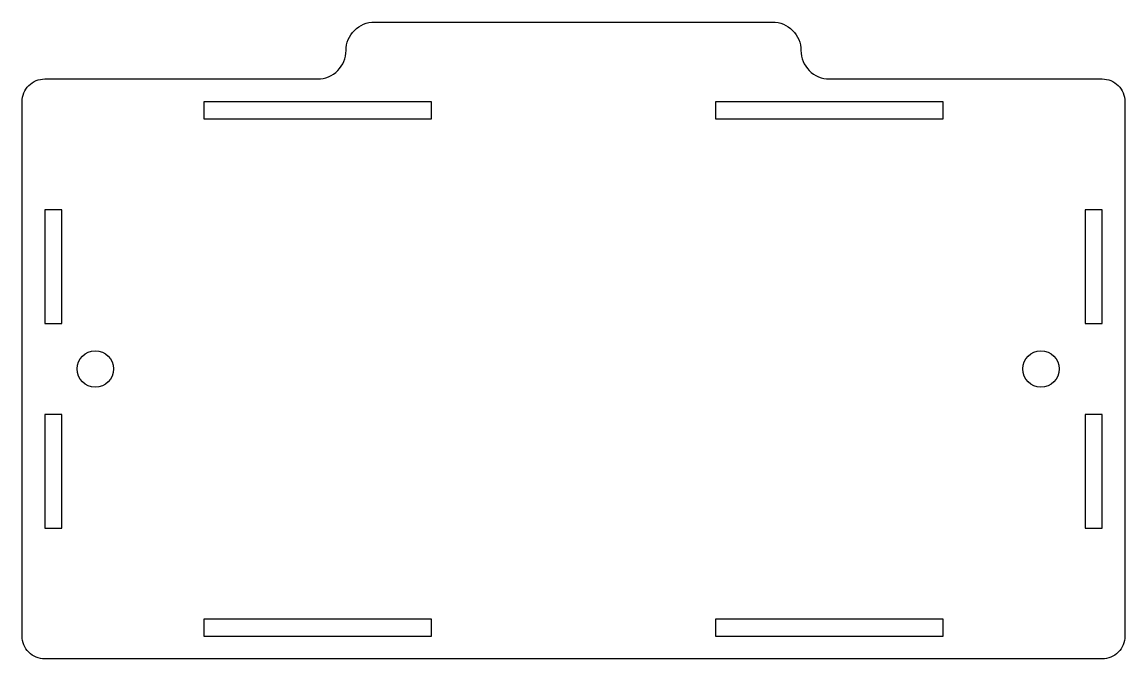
# Model space of a CAD drawing. Header units: millimetres. Extents: x 23.4 to 120.4, y 23.2 to 79.2.
import ezdxf

# ---------------------------------------------------------------- set-up
doc = ezdxf.new("R2010")
doc.units = ezdxf.units.MM
doc.layers.get('0').update_dxf_attribs({"linetype": 'CONTINUOUS'})

msp = doc.modelspace()

# ---------------------------------------------------------------- linework, layer by layer
msp.add_lwpolyline([(51.869, 76.72, -0.414214), (54.369, 79.22), (89.369, 79.22, -0.414214), (91.869, 76.72, 0.414214), (94.369, 74.22), (118.369, 74.22, -0.414214), (120.369, 72.22), (120.369, 25.221, -0.414214), (118.369, 23.221), (25.369, 23.221, -0.414214), (23.369, 25.221), (23.369, 72.22, -0.414214), (25.369, 74.22), (49.369, 74.22, 0.414214)], format="xyb", close=True)
for points in [[(59.369, 70.72), (59.369, 72.22), (39.369, 72.22), (39.369, 70.72)], [(104.369, 70.72), (104.369, 72.22), (84.369, 72.22), (84.369, 70.72)], [(25.369, 62.717), (25.369, 52.717), (26.869, 52.717), (26.869, 62.717)], [(116.869, 62.72), (116.869, 52.72), (118.369, 52.72), (118.369, 62.72)], [(26.869, 34.717), (26.869, 44.717), (25.369, 44.717), (25.369, 34.717)], [(118.369, 34.72), (118.369, 44.72), (116.869, 44.72), (116.869, 34.72)], [(59.369, 26.721), (39.369, 26.721), (39.369, 25.221), (59.369, 25.221)], [(104.369, 25.221), (104.369, 26.721), (84.369, 26.721), (84.369, 25.221)]]:
    msp.add_lwpolyline(points, close=True)
for centre in [(29.808, 48.717), (112.98, 48.72)]:
    msp.add_circle(centre, 1.6)

doc.saveas('drawing.dxf')
